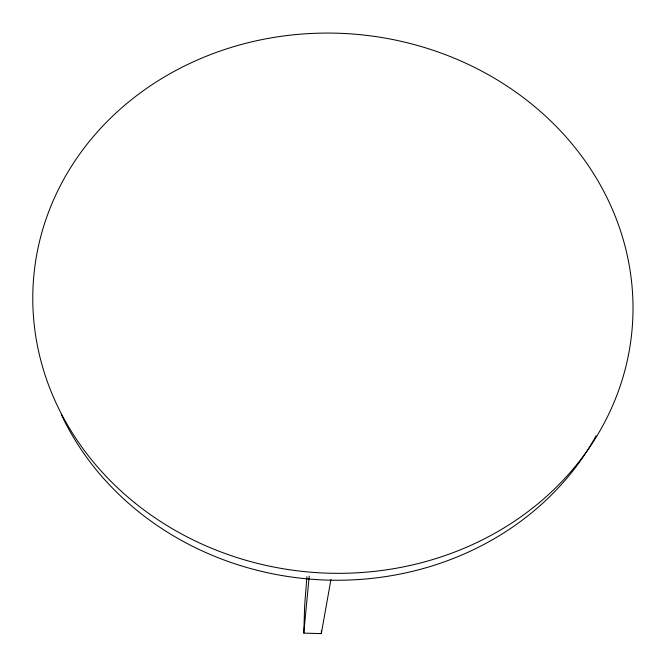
<?xml version="1.0" encoding="UTF-8"?>
<svg xmlns="http://www.w3.org/2000/svg" width="667" height="667" viewBox="0 0 667 667"><rect width="100%" height="100%" fill="white"/><g stroke="black" fill="none" stroke-linecap="round" stroke-linejoin="round"><path stroke-width="1" d="M306.912 576.763L304.661 605.611L303.793 633.1L321.311 633.65L321.394 630.598M303.793 633.1L309.213 576.155M321.311 633.65L330.932 579.531M596.073 435.834A294.522 265.683 4.9 0 1 324.104 579.982A294.522 265.683 4.9 0 1 61.272 414.474M134.601 502.693A300.333 269.902 4.9 0 0 627.138 361.206A300.333 269.902 4.9 0 0 236.952 45.715A300.333 269.902 4.9 0 0 134.601 502.693"/></g></svg>
